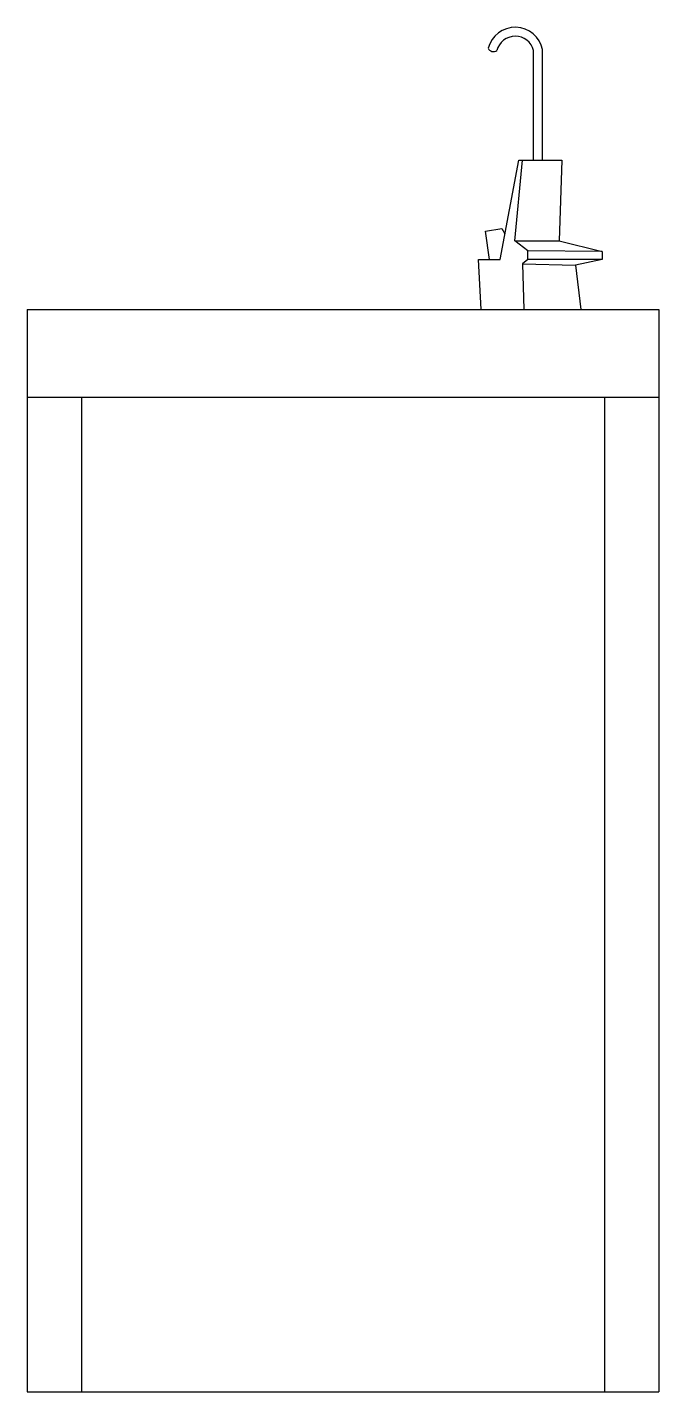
# Model space of a CAD drawing. Header units: millimetres. Extents: x 1430.902 to 1431.252, y 2719.013 to 2719.77.
import ezdxf

# ---------------------------------------------------------------- set-up
doc = ezdxf.new("R2010")
doc.units = ezdxf.units.MM
doc.header["$LTSCALE"] = 10
doc.layers.add('Equipam_diversos', color=1, linetype='Continuous')

msp = doc.modelspace()

# ---------------------------------------------------------------- linework, layer by layer
at = {"layer": 'Equipam_diversos'}
for p, q in [((1431.18275, 2719.69592), (1431.18275, 2719.75677)), ((1431.18775, 2719.69592), (1431.18775, 2719.75719)), ((1431.16414, 2719.64077), (1431.17458, 2719.69592)), ((1431.17233, 2719.65112), (1431.17659, 2719.69592)), ((1431.17458, 2719.69592), (1431.19844, 2719.69592)), ((1431.19844, 2719.69592), (1431.19695, 2719.6512)), ((1431.15612, 2719.65652), (1431.16513, 2719.65796)), ((1431.15828, 2719.64077), (1431.15612, 2719.65652)), ((1431.16513, 2719.65796), (1431.16683, 2719.65501)), ((1431.17233, 2719.65112), (1431.19695, 2719.6512)), ((1431.17954, 2719.64572), (1431.17233, 2719.65112)), ((1431.19695, 2719.6512), (1431.22082, 2719.64524)), ((1431.15221, 2719.64077), (1431.16414, 2719.64077)), ((1431.1537, 2719.61317), (1431.15221, 2719.64077)), ((1431.17954, 2719.64077), (1431.17666, 2719.63851)), ((1431.17954, 2719.64077), (1431.17954, 2719.64572)), ((1431.22082, 2719.64524), (1431.17954, 2719.64572)), ((1431.22082, 2719.64077), (1431.17954, 2719.64077)), ((1431.22082, 2719.64077), (1431.2059, 2719.63779)), ((1431.22082, 2719.64524), (1431.22082, 2719.64077)), ((1431.17666, 2719.63851), (1431.2059, 2719.63779)), ((1431.17666, 2719.63851), (1431.17729, 2719.61317)), ((1431.2059, 2719.63779), (1431.20889, 2719.61317)), ((1430.90208, 2719.61317), (1431.25208, 2719.61317)), ((1430.90208, 2719.61317), (1430.90208, 2719.01317)), ((1431.25208, 2719.61317), (1431.25208, 2719.01317)), ((1430.90208, 2719.56445), (1431.25208, 2719.56445)), ((1430.93208, 2719.56445), (1430.93208, 2719.01317)), ((1431.22208, 2719.56445), (1431.22208, 2719.01317)), ((1430.90208, 2719.01317), (1431.25208, 2719.01317))]:
    msp.add_line(p, q, dxfattribs=at)
for centre, radius, start, end in [((1431.17254, 2719.75405), 0.01553, 11.6496, 165.42105), ((1431.17256, 2719.75403), 0.01056, 15.06091, 165.35274), ((1431.16045, 2719.75934), 0.00325, 205.09677, 305.6087)]:
    msp.add_arc(centre, radius, start, end, dxfattribs=at)

doc.saveas('drawing.dxf')
